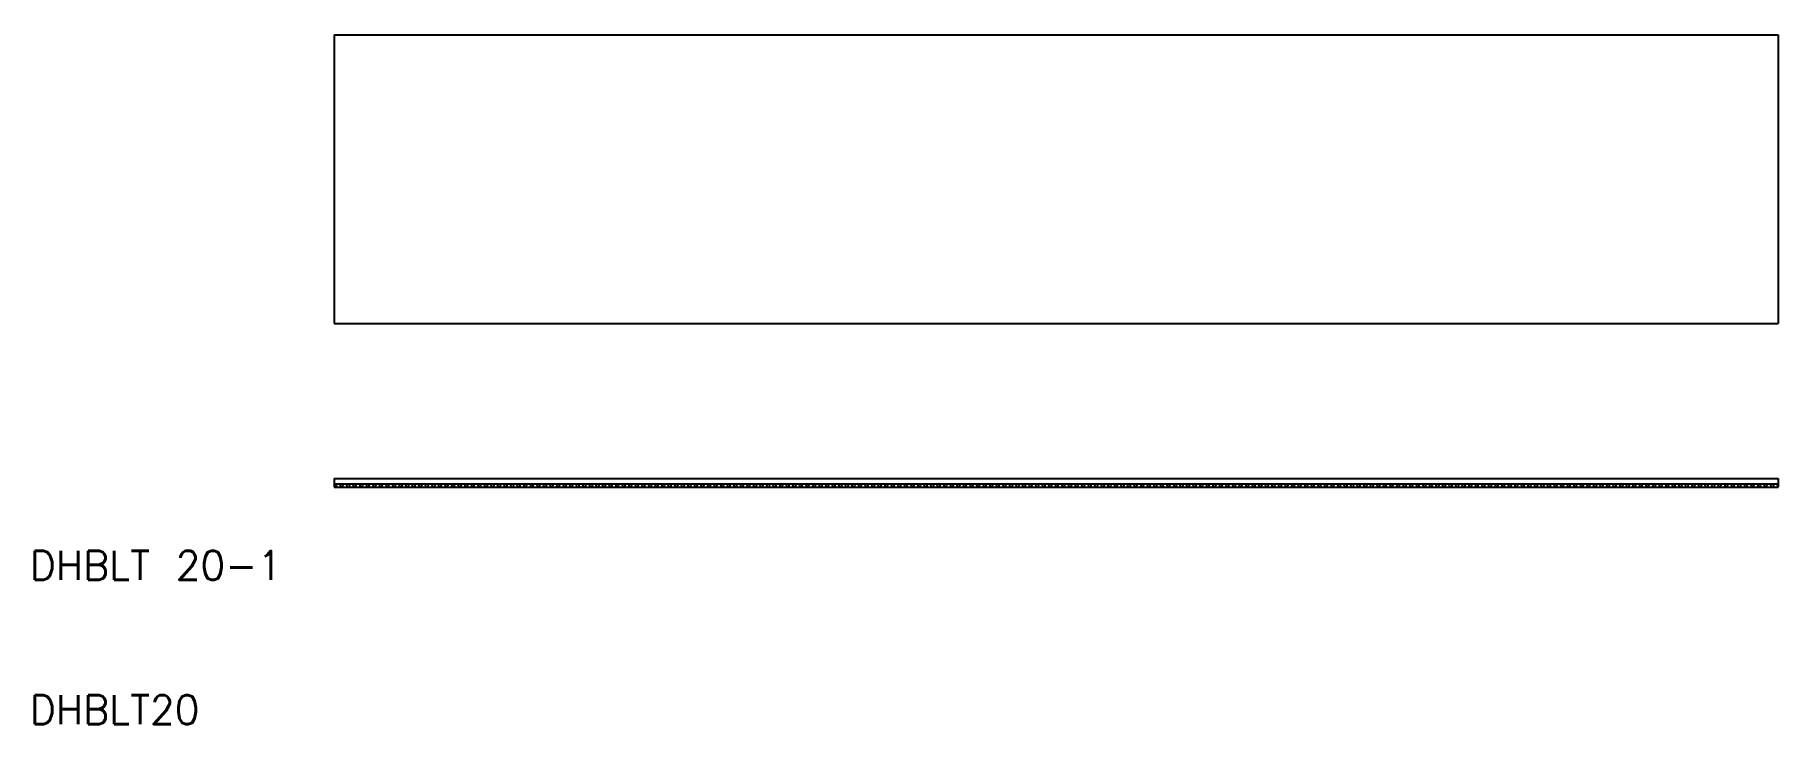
# Model space of a CAD drawing. Extents: x 10 to 131, y 10 to 58.
import ezdxf

# ---------------------------------------------------------------- set-up
doc = ezdxf.new("R2010")
doc.units = 0
doc.layers.get('0').update_dxf_attribs({"linetype": 'CONTINUOUS'})
doc.styles.get("Standard").update_dxf_attribs({"font": 'txt.shx', "bigfont": 'extfont.shx'})

msp = doc.modelspace()

# ---------------------------------------------------------------- linework, layer by layer
at = {"color": 7, "linetype": 'CONTINUOUS'}
for p, q in [((31.08, 57.76), (131.08, 57.76)), ((31.08, 57.76), (31.08, 37.76)), ((131.08, 57.76), (131.08, 37.76)), ((31.08, 37.76), (131.08, 37.76)), ((31.08, 27.03), (131.08, 27.03)), ((31.08, 27.03), (31.08, 26.43)), ((31.08, 26.66), (131.08, 26.66)), ((31.19, 26.43), (31.27, 26.66)), ((31.44, 26.66), (31.53, 26.43)), ((31.64, 26.43), (31.73, 26.66)), ((31.9, 26.66), (31.98, 26.43)), ((32.1, 26.43), (32.18, 26.66)), ((32.35, 26.66), (32.43, 26.43)), ((32.55, 26.43), (32.63, 26.66)), ((32.81, 26.66), (32.89, 26.43)), ((33.01, 26.43), (33.09, 26.66)), ((33.26, 26.66), (33.34, 26.43)), ((33.46, 26.43), (33.54, 26.66)), ((33.72, 26.66), (33.8, 26.43)), ((33.92, 26.43), (34, 26.66)), ((34.17, 26.66), (34.25, 26.43)), ((34.37, 26.43), (34.45, 26.66)), ((34.62, 26.66), (34.71, 26.43)), ((34.82, 26.43), (34.91, 26.66)), ((35.08, 26.66), (35.16, 26.43)), ((35.28, 26.43), (35.36, 26.66)), ((35.53, 26.66), (35.62, 26.43)), ((35.73, 26.43), (35.82, 26.66)), ((35.99, 26.66), (36.07, 26.43)), ((36.19, 26.43), (36.27, 26.66)), ((36.44, 26.66), (36.53, 26.43)), ((36.64, 26.43), (36.73, 26.66)), ((36.9, 26.66), (36.98, 26.43)), ((37.1, 26.43), (37.18, 26.66)), ((37.35, 26.66), (37.43, 26.43)), ((37.55, 26.43), (37.63, 26.66)), ((37.81, 26.66), (37.89, 26.43)), ((38.01, 26.43), (38.09, 26.66)), ((38.26, 26.66), (38.34, 26.43)), ((38.46, 26.43), (38.54, 26.66)), ((38.72, 26.66), (38.8, 26.43)), ((38.92, 26.43), (39, 26.66)), ((39.17, 26.66), (39.25, 26.43)), ((39.37, 26.43), (39.45, 26.66)), ((39.62, 26.66), (39.71, 26.43)), ((39.82, 26.43), (39.91, 26.66)), ((40.08, 26.66), (40.16, 26.43)), ((40.28, 26.43), (40.36, 26.66)), ((40.53, 26.66), (40.62, 26.43)), ((40.73, 26.43), (40.82, 26.66)), ((40.99, 26.66), (41.07, 26.43)), ((41.19, 26.43), (41.27, 26.66)), ((41.44, 26.66), (41.53, 26.43)), ((41.64, 26.43), (41.73, 26.66)), ((41.9, 26.66), (41.98, 26.43)), ((42.1, 26.43), (42.18, 26.66)), ((42.35, 26.66), (42.43, 26.43)), ((42.55, 26.43), (42.63, 26.66)), ((42.81, 26.66), (42.89, 26.43)), ((43.01, 26.43), (43.09, 26.66)), ((43.26, 26.66), (43.34, 26.43)), ((43.46, 26.43), (43.54, 26.66)), ((43.71, 26.66), (43.8, 26.43)), ((43.91, 26.43), (44, 26.66)), ((44.17, 26.66), (44.25, 26.43)), ((44.37, 26.43), (44.45, 26.66)), ((44.62, 26.66), (44.71, 26.43)), ((44.82, 26.43), (44.91, 26.66)), ((45.08, 26.66), (45.16, 26.43)), ((45.28, 26.43), (45.36, 26.66)), ((45.53, 26.66), (45.62, 26.43)), ((45.73, 26.43), (45.82, 26.66)), ((45.99, 26.66), (46.07, 26.43)), ((46.19, 26.43), (46.27, 26.66)), ((46.44, 26.66), (46.52, 26.43)), ((46.64, 26.43), (46.72, 26.66)), ((46.9, 26.66), (46.98, 26.43)), ((47.1, 26.43), (47.18, 26.66)), ((47.35, 26.66), (47.43, 26.43)), ((47.55, 26.43), (47.63, 26.66)), ((47.81, 26.66), (47.89, 26.43)), ((48.01, 26.43), (48.09, 26.66)), ((48.26, 26.66), (48.34, 26.43)), ((48.46, 26.43), (48.54, 26.66)), ((48.71, 26.66), (48.8, 26.43)), ((48.91, 26.43), (49, 26.66)), ((49.17, 26.66), (49.25, 26.43)), ((49.37, 26.43), (49.45, 26.66)), ((49.62, 26.66), (49.71, 26.43)), ((49.82, 26.43), (49.91, 26.66)), ((50.08, 26.66), (50.16, 26.43)), ((50.28, 26.43), (50.36, 26.66)), ((50.53, 26.66), (50.62, 26.43)), ((50.73, 26.43), (50.82, 26.66)), ((50.99, 26.66), (51.07, 26.43)), ((51.19, 26.43), (51.27, 26.66)), ((51.44, 26.66), (51.52, 26.43)), ((51.64, 26.43), (51.72, 26.66)), ((51.9, 26.66), (51.98, 26.43)), ((52.1, 26.43), (52.18, 26.66)), ((52.35, 26.66), (52.43, 26.43)), ((52.55, 26.43), (52.63, 26.66)), ((52.81, 26.66), (52.89, 26.43)), ((53.01, 26.43), (53.09, 26.66)), ((53.26, 26.66), (53.34, 26.43)), ((53.46, 26.43), (53.54, 26.66)), ((53.71, 26.66), (53.8, 26.43)), ((53.91, 26.43), (54, 26.66)), ((54.17, 26.66), (54.25, 26.43)), ((54.37, 26.43), (54.45, 26.66)), ((54.62, 26.66), (54.71, 26.43)), ((54.82, 26.43), (54.91, 26.66)), ((55.08, 26.66), (55.16, 26.43)), ((55.28, 26.43), (55.36, 26.66)), ((55.53, 26.66), (55.62, 26.43)), ((55.73, 26.43), (55.81, 26.66)), ((55.99, 26.66), (56.07, 26.43)), ((56.19, 26.43), (56.27, 26.66)), ((56.44, 26.66), (56.52, 26.43)), ((56.64, 26.43), (56.72, 26.66)), ((56.9, 26.66), (56.98, 26.43)), ((57.1, 26.43), (57.18, 26.66)), ((57.35, 26.66), (57.43, 26.43)), ((57.55, 26.43), (57.63, 26.66)), ((57.8, 26.66), (57.89, 26.43)), ((58, 26.43), (58.09, 26.66)), ((58.26, 26.66), (58.34, 26.43)), ((58.46, 26.43), (58.54, 26.66)), ((58.71, 26.66), (58.8, 26.43)), ((58.91, 26.43), (59, 26.66)), ((59.17, 26.66), (59.25, 26.43)), ((59.37, 26.43), (59.45, 26.66)), ((59.62, 26.66), (59.71, 26.43)), ((59.82, 26.43), (59.91, 26.66)), ((60.08, 26.66), (60.16, 26.43)), ((60.28, 26.43), (60.36, 26.66)), ((60.53, 26.66), (60.61, 26.43)), ((60.73, 26.43), (60.81, 26.66)), ((60.99, 26.66), (61.07, 26.43)), ((61.19, 26.43), (61.27, 26.66)), ((61.44, 26.66), (61.52, 26.43)), ((61.64, 26.43), (61.72, 26.66)), ((61.9, 26.66), (61.98, 26.43)), ((62.1, 26.43), (62.18, 26.66)), ((62.35, 26.66), (62.43, 26.43)), ((62.55, 26.43), (62.63, 26.66)), ((62.8, 26.66), (62.89, 26.43)), ((63, 26.43), (63.09, 26.66)), ((63.26, 26.66), (63.34, 26.43)), ((63.46, 26.43), (63.54, 26.66)), ((63.71, 26.66), (63.8, 26.43)), ((63.91, 26.43), (64, 26.66)), ((64.17, 26.66), (64.25, 26.43)), ((64.37, 26.43), (64.45, 26.66)), ((64.62, 26.66), (64.71, 26.43)), ((64.82, 26.43), (64.91, 26.66)), ((65.08, 26.66), (65.16, 26.43)), ((65.28, 26.43), (65.36, 26.66)), ((65.53, 26.66), (65.61, 26.43)), ((65.73, 26.43), (65.81, 26.66)), ((65.99, 26.66), (66.07, 26.43)), ((66.19, 26.43), (66.27, 26.66)), ((66.44, 26.66), (66.52, 26.43)), ((66.64, 26.43), (66.72, 26.66)), ((66.89, 26.66), (66.98, 26.43)), ((67.09, 26.43), (67.18, 26.66)), ((67.35, 26.66), (67.43, 26.43)), ((67.55, 26.43), (67.63, 26.66)), ((67.8, 26.66), (67.89, 26.43)), ((68, 26.43), (68.09, 26.66)), ((68.26, 26.66), (68.34, 26.43)), ((68.46, 26.43), (68.54, 26.66)), ((68.71, 26.66), (68.8, 26.43)), ((68.91, 26.43), (69, 26.66)), ((69.17, 26.66), (69.25, 26.43)), ((69.37, 26.43), (69.45, 26.66)), ((69.62, 26.66), (69.7, 26.43)), ((69.82, 26.43), (69.9, 26.66)), ((70.08, 26.66), (70.16, 26.43)), ((70.28, 26.43), (70.36, 26.66)), ((70.53, 26.66), (70.61, 26.43)), ((70.73, 26.43), (70.81, 26.66)), ((70.99, 26.66), (71.07, 26.43)), ((71.19, 26.43), (71.27, 26.66)), ((71.44, 26.66), (71.52, 26.43)), ((71.64, 26.43), (71.72, 26.66)), ((71.89, 26.66), (71.98, 26.43)), ((72.09, 26.43), (72.18, 26.66)), ((72.35, 26.66), (72.43, 26.43)), ((72.55, 26.43), (72.63, 26.66)), ((72.8, 26.66), (72.89, 26.43)), ((73, 26.43), (73.09, 26.66)), ((73.26, 26.66), (73.34, 26.43)), ((73.46, 26.43), (73.54, 26.66)), ((73.71, 26.66), (73.8, 26.43)), ((73.91, 26.43), (74, 26.66)), ((74.17, 26.66), (74.25, 26.43)), ((74.37, 26.43), (74.45, 26.66)), ((74.62, 26.66), (74.7, 26.43)), ((74.82, 26.43), (74.9, 26.66)), ((75.08, 26.66), (75.16, 26.43)), ((75.28, 26.43), (75.36, 26.66)), ((75.53, 26.66), (75.61, 26.43)), ((75.73, 26.43), (75.81, 26.66)), ((75.99, 26.66), (76.07, 26.43)), ((76.19, 26.43), (76.27, 26.66)), ((76.44, 26.66), (76.52, 26.43)), ((76.64, 26.43), (76.72, 26.66)), ((76.89, 26.66), (76.98, 26.43)), ((77.09, 26.43), (77.18, 26.66)), ((77.35, 26.66), (77.43, 26.43)), ((77.55, 26.43), (77.63, 26.66)), ((77.8, 26.66), (77.89, 26.43)), ((78, 26.43), (78.09, 26.66)), ((78.26, 26.66), (78.34, 26.43)), ((78.46, 26.43), (78.54, 26.66)), ((78.71, 26.66), (78.8, 26.43)), ((78.91, 26.43), (79, 26.66)), ((79.17, 26.66), (79.25, 26.43)), ((79.37, 26.43), (79.45, 26.66)), ((79.62, 26.66), (79.7, 26.43)), ((79.82, 26.43), (79.9, 26.66)), ((80.08, 26.66), (80.16, 26.43)), ((80.28, 26.43), (80.36, 26.66)), ((80.53, 26.66), (80.61, 26.43)), ((80.73, 26.43), (80.81, 26.66)), ((80.98, 26.66), (81.07, 26.43)), ((81.18, 26.43), (81.27, 26.66)), ((81.44, 26.66), (81.52, 26.43)), ((81.64, 26.43), (81.72, 26.66)), ((81.89, 26.66), (81.98, 26.43)), ((82.09, 26.43), (82.18, 26.66)), ((82.35, 26.66), (82.43, 26.43)), ((82.55, 26.43), (82.63, 26.66)), ((82.8, 26.66), (82.89, 26.43)), ((83, 26.43), (83.09, 26.66)), ((83.26, 26.66), (83.34, 26.43)), ((83.46, 26.43), (83.54, 26.66)), ((83.71, 26.66), (83.79, 26.43)), ((83.91, 26.43), (83.99, 26.66)), ((84.17, 26.66), (84.25, 26.43)), ((84.37, 26.43), (84.45, 26.66)), ((84.62, 26.66), (84.7, 26.43)), ((84.82, 26.43), (84.9, 26.66)), ((85.08, 26.66), (85.16, 26.43)), ((85.28, 26.43), (85.36, 26.66)), ((85.53, 26.66), (85.61, 26.43)), ((85.73, 26.43), (85.81, 26.66)), ((85.98, 26.66), (86.07, 26.43)), ((86.18, 26.43), (86.27, 26.66)), ((86.44, 26.66), (86.52, 26.43)), ((86.64, 26.43), (86.72, 26.66)), ((86.89, 26.66), (86.98, 26.43)), ((87.09, 26.43), (87.18, 26.66)), ((87.35, 26.66), (87.43, 26.43)), ((87.55, 26.43), (87.63, 26.66)), ((87.8, 26.66), (87.89, 26.43)), ((88, 26.43), (88.09, 26.66)), ((88.26, 26.66), (88.34, 26.43)), ((88.46, 26.43), (88.54, 26.66)), ((88.71, 26.66), (88.79, 26.43)), ((88.91, 26.43), (88.99, 26.66)), ((89.17, 26.66), (89.25, 26.43)), ((89.37, 26.43), (89.45, 26.66)), ((89.62, 26.66), (89.7, 26.43)), ((89.82, 26.43), (89.9, 26.66)), ((90.07, 26.66), (90.16, 26.43)), ((90.27, 26.43), (90.36, 26.66)), ((90.53, 26.66), (90.61, 26.43)), ((90.73, 26.43), (90.81, 26.66)), ((90.98, 26.66), (91.07, 26.43)), ((91.18, 26.43), (91.27, 26.66)), ((91.44, 26.66), (91.52, 26.43)), ((91.64, 26.43), (91.72, 26.66)), ((91.89, 26.66), (91.98, 26.43)), ((92.09, 26.43), (92.18, 26.66)), ((92.35, 26.66), (92.43, 26.43)), ((92.55, 26.43), (92.63, 26.66)), ((92.8, 26.66), (92.88, 26.43)), ((93, 26.43), (93.08, 26.66)), ((93.26, 26.66), (93.34, 26.43)), ((93.46, 26.43), (93.54, 26.66)), ((93.71, 26.66), (93.79, 26.43)), ((93.91, 26.43), (93.99, 26.66)), ((94.17, 26.66), (94.25, 26.43)), ((94.37, 26.43), (94.45, 26.66)), ((94.62, 26.66), (94.7, 26.43)), ((94.82, 26.43), (94.9, 26.66)), ((95.07, 26.66), (95.16, 26.43)), ((95.27, 26.43), (95.36, 26.66)), ((95.53, 26.66), (95.61, 26.43)), ((95.73, 26.43), (95.81, 26.66)), ((95.98, 26.66), (96.07, 26.43)), ((96.18, 26.43), (96.27, 26.66)), ((96.44, 26.66), (96.52, 26.43)), ((96.64, 26.43), (96.72, 26.66)), ((96.89, 26.66), (96.98, 26.43)), ((97.09, 26.43), (97.18, 26.66)), ((97.35, 26.66), (97.43, 26.43)), ((97.55, 26.43), (97.63, 26.66)), ((97.8, 26.66), (97.88, 26.43)), ((98, 26.43), (98.08, 26.66)), ((98.26, 26.66), (98.34, 26.43)), ((98.46, 26.43), (98.54, 26.66)), ((98.71, 26.66), (98.79, 26.43)), ((98.91, 26.43), (98.99, 26.66)), ((99.17, 26.66), (99.25, 26.43)), ((99.37, 26.43), (99.45, 26.66)), ((99.62, 26.66), (99.7, 26.43)), ((99.82, 26.43), (99.9, 26.66)), ((100.07, 26.66), (100.16, 26.43)), ((100.27, 26.43), (100.36, 26.66)), ((100.53, 26.66), (100.61, 26.43)), ((100.73, 26.43), (100.81, 26.66)), ((100.98, 26.66), (101.07, 26.43)), ((101.18, 26.43), (101.27, 26.66)), ((101.44, 26.66), (101.52, 26.43)), ((101.64, 26.43), (101.72, 26.66)), ((101.89, 26.66), (101.98, 26.43)), ((102.09, 26.43), (102.18, 26.66)), ((102.35, 26.66), (102.43, 26.43)), ((102.55, 26.43), (102.63, 26.66)), ((102.8, 26.66), (102.88, 26.43)), ((103, 26.43), (103.08, 26.66)), ((103.26, 26.66), (103.34, 26.43)), ((103.46, 26.43), (103.54, 26.66)), ((103.71, 26.66), (103.79, 26.43)), ((103.91, 26.43), (103.99, 26.66)), ((104.16, 26.66), (104.25, 26.43)), ((104.36, 26.43), (104.45, 26.66)), ((104.62, 26.66), (104.7, 26.43)), ((104.82, 26.43), (104.9, 26.66)), ((105.07, 26.66), (105.16, 26.43)), ((105.27, 26.43), (105.36, 26.66)), ((105.53, 26.66), (105.61, 26.43)), ((105.73, 26.43), (105.81, 26.66)), ((105.98, 26.66), (106.07, 26.43)), ((106.18, 26.43), (106.27, 26.66)), ((106.44, 26.66), (106.52, 26.43)), ((106.64, 26.43), (106.72, 26.66)), ((106.89, 26.66), (106.97, 26.43)), ((107.09, 26.43), (107.17, 26.66)), ((107.35, 26.66), (107.43, 26.43)), ((107.55, 26.43), (107.63, 26.66)), ((107.8, 26.66), (107.88, 26.43)), ((108, 26.43), (108.08, 26.66)), ((108.26, 26.66), (108.34, 26.43)), ((108.46, 26.43), (108.54, 26.66)), ((108.71, 26.66), (108.79, 26.43)), ((108.91, 26.43), (108.99, 26.66)), ((109.16, 26.66), (109.25, 26.43)), ((109.36, 26.43), (109.45, 26.66)), ((109.62, 26.66), (109.7, 26.43)), ((109.82, 26.43), (109.9, 26.66)), ((110.07, 26.66), (110.16, 26.43)), ((110.27, 26.43), (110.36, 26.66)), ((110.53, 26.66), (110.61, 26.43)), ((110.73, 26.43), (110.81, 26.66)), ((110.98, 26.66), (111.07, 26.43)), ((111.18, 26.43), (111.27, 26.66)), ((111.44, 26.66), (111.52, 26.43)), ((111.64, 26.43), (111.72, 26.66)), ((111.89, 26.66), (111.97, 26.43)), ((112.09, 26.43), (112.17, 26.66)), ((112.35, 26.66), (112.43, 26.43)), ((112.55, 26.43), (112.63, 26.66)), ((112.8, 26.66), (112.88, 26.43)), ((113, 26.43), (113.08, 26.66)), ((113.25, 26.66), (113.34, 26.43)), ((113.45, 26.43), (113.54, 26.66)), ((113.71, 26.66), (113.79, 26.43)), ((113.91, 26.43), (113.99, 26.66)), ((114.16, 26.66), (114.25, 26.43)), ((114.36, 26.43), (114.45, 26.66)), ((114.62, 26.66), (114.7, 26.43)), ((114.82, 26.43), (114.9, 26.66)), ((115.07, 26.66), (115.16, 26.43)), ((115.27, 26.43), (115.36, 26.66)), ((115.53, 26.66), (115.61, 26.43)), ((115.73, 26.43), (115.81, 26.66)), ((115.98, 26.66), (116.06, 26.43)), ((116.18, 26.43), (116.26, 26.66)), ((116.44, 26.66), (116.52, 26.43)), ((116.64, 26.43), (116.72, 26.66)), ((116.89, 26.66), (116.97, 26.43)), ((117.09, 26.43), (117.17, 26.66)), ((117.35, 26.66), (117.43, 26.43)), ((117.55, 26.43), (117.63, 26.66)), ((117.8, 26.66), (117.88, 26.43)), ((118, 26.43), (118.08, 26.66)), ((118.25, 26.66), (118.34, 26.43)), ((118.45, 26.43), (118.54, 26.66)), ((118.71, 26.66), (118.79, 26.43)), ((118.91, 26.43), (118.99, 26.66)), ((119.16, 26.66), (119.25, 26.43)), ((119.36, 26.43), (119.45, 26.66)), ((119.62, 26.66), (119.7, 26.43)), ((119.82, 26.43), (119.9, 26.66)), ((120.07, 26.66), (120.16, 26.43)), ((120.27, 26.43), (120.36, 26.66)), ((120.53, 26.66), (120.61, 26.43)), ((120.73, 26.43), (120.81, 26.66)), ((120.98, 26.66), (121.06, 26.43)), ((121.18, 26.43), (121.26, 26.66)), ((121.44, 26.66), (121.52, 26.43)), ((121.64, 26.43), (121.72, 26.66)), ((121.89, 26.66), (121.97, 26.43)), ((122.09, 26.43), (122.17, 26.66)), ((122.35, 26.66), (122.43, 26.43)), ((122.55, 26.43), (122.63, 26.66)), ((122.8, 26.66), (122.88, 26.43)), ((123, 26.43), (123.08, 26.66)), ((123.25, 26.66), (123.34, 26.43)), ((123.45, 26.43), (123.54, 26.66)), ((123.71, 26.66), (123.79, 26.43)), ((123.91, 26.43), (123.99, 26.66)), ((124.16, 26.66), (124.25, 26.43)), ((124.36, 26.43), (124.45, 26.66)), ((124.62, 26.66), (124.7, 26.43)), ((124.82, 26.43), (124.9, 26.66)), ((125.07, 26.66), (125.16, 26.43)), ((125.27, 26.43), (125.36, 26.66)), ((125.53, 26.66), (125.61, 26.43)), ((125.73, 26.43), (125.81, 26.66)), ((125.98, 26.66), (126.06, 26.43)), ((126.18, 26.43), (126.26, 26.66)), ((126.44, 26.66), (126.52, 26.43)), ((126.64, 26.43), (126.72, 26.66)), ((126.89, 26.66), (126.97, 26.43)), ((127.09, 26.43), (127.17, 26.66)), ((127.34, 26.66), (127.43, 26.43)), ((127.54, 26.43), (127.63, 26.66)), ((127.8, 26.66), (127.88, 26.43)), ((128, 26.43), (128.08, 26.66)), ((128.25, 26.66), (128.34, 26.43)), ((128.45, 26.43), (128.54, 26.66)), ((128.71, 26.66), (128.79, 26.43)), ((128.91, 26.43), (128.99, 26.66)), ((129.16, 26.66), (129.25, 26.43)), ((129.36, 26.43), (129.45, 26.66)), ((129.62, 26.66), (129.7, 26.43)), ((129.82, 26.43), (129.9, 26.66)), ((130.07, 26.66), (130.15, 26.43)), ((130.27, 26.43), (130.35, 26.66)), ((130.53, 26.66), (130.61, 26.43)), ((130.73, 26.43), (130.81, 26.66)), ((130.98, 26.66), (131.06, 26.43)), ((131.08, 27.03), (131.08, 26.43)), ((31.08, 26.43), (131.08, 26.43))]:
    msp.add_line(p, q, dxfattribs=at)

# ---------------------------------------------------------------- texts
for s, p in [('DHBLT 20-1', (10, 20)), ('DHBLT20', (10, 10))]:
    msp.add_text(s, height=2, dxfattribs=at).set_placement(p)

doc.saveas('drawing.dxf')
